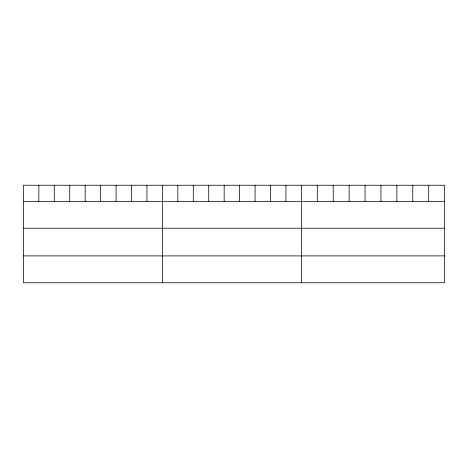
<?xml version="1.0" encoding="UTF-8"?>
<svg xmlns="http://www.w3.org/2000/svg" width="468" height="468" viewBox="0 0 468 468"><rect width="100%" height="100%" fill="white"/><g stroke="black" fill="none" stroke-linecap="round" stroke-linejoin="round"><path stroke-width="0.7" d="M444.6 201.339L444.6 282.76L23.4 282.76L23.4 185.24L444.6 185.24L444.6 201.339L23.4 201.339M23.4 228.208L444.6 228.208M23.4 255.891L444.6 255.891M428.688 185.24L428.688 201.339M412.776 185.24L412.776 201.339M396.864 185.24L396.864 201.339M380.952 185.24L380.952 201.339M365.04 185.24L365.04 201.339M349.128 185.24L349.128 201.339M333.216 185.24L333.216 201.339M317.304 185.24L317.304 201.339M301.392 185.24L301.392 282.76M285.948 185.24L285.948 201.339M270.504 185.24L270.504 201.339M255.06 185.24L255.06 201.339M239.616 185.24L239.616 201.339M224.172 185.24L224.172 201.339M208.728 185.24L208.728 201.339M193.284 185.24L193.284 201.339M177.84 185.24L177.84 201.339M162.396 185.24L162.396 282.76M146.952 185.24L146.952 201.339M131.508 185.24L131.508 201.339M116.064 185.24L116.064 201.339M100.62 185.24L100.62 201.339M85.176 185.24L85.176 201.339M69.732 185.24L69.732 201.339M54.288 185.24L54.288 201.339M38.844 185.24L38.844 201.339"/></g></svg>
